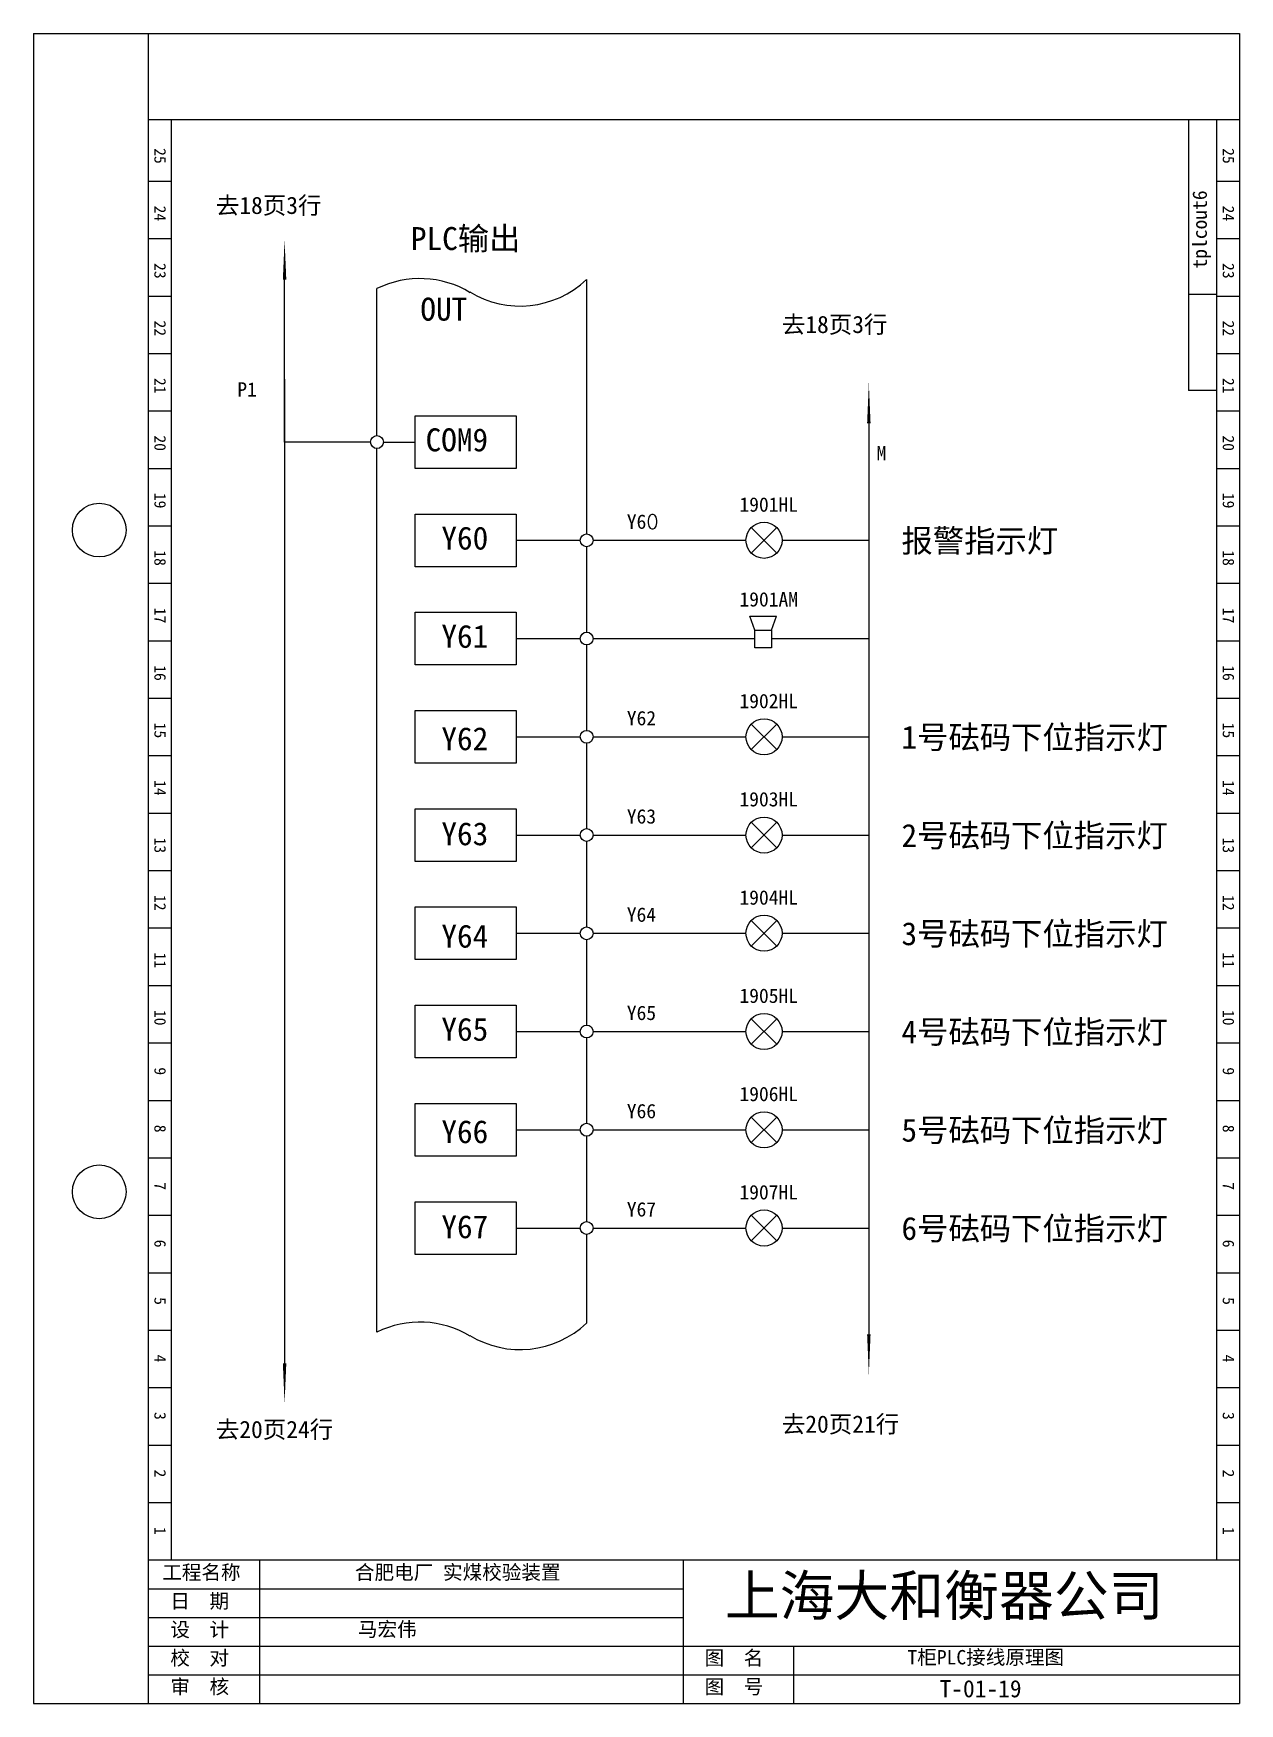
# Model space of a CAD drawing. Extents: x 370 to 580, y -51 to 240.
import ezdxf

# ---------------------------------------------------------------- set-up
doc = ezdxf.new("R2010")
doc.units = 0
doc.header["$LTSCALE"] = 0.5
doc.layers.get('0').update_dxf_attribs({"linetype": 'CONTINUOUS'})

# ---------------------------------------------------------------- blocks, each defined once
blk = doc.blocks.new('A$C1BE90A1B')
at = {"insert": (0.67, 3.86), "char_height": 2.5, "width": 44.7874, "attachment_point": 1}
blk.add_mtext('\\f宋体|b0|i0|c134|p2;T柜PLC接线原理图', dxfattribs=at)
blk = doc.blocks.new('A$C5B9B0CC9')
at = {"insert": (0.21, 3.58), "char_height": 2.5, "width": 20.5327, "attachment_point": 1}
blk.add_mtext('\\f宋体|b0|i0|c134|p2;马宏伟', dxfattribs=at)
blk = doc.blocks.new('A$C70F62709')
at = {"ltscale": 0.5}
blk.add_blockref('A$C5B9B0CC9', (0, 0), dxfattribs=at)

msp = doc.modelspace()

# ---------------------------------------------------------------- linework, layer by layer
for p, q in [((369.82, 239.81), (579.82, 239.81)), ((369.82, 239.81), (369.82, -50.91)), ((389.82, 239.81), (389.82, -50.91)), ((579.82, 239.81), (579.82, -50.91)), ((389.82, 224.81), (579.82, 224.81)), ((393.82, 224.81), (393.82, -25.91)), ((570.94, 224.81), (570.94, 177.67)), ((575.82, 224.81), (575.82, -25.91)), ((579.82, 224.81), (579.82, -25.91)), ((389.82, 214.09), (393.82, 214.09)), ((575.82, 214.09), (579.82, 214.09)), ((389.82, 204.09), (393.82, 204.09)), ((575.82, 204.09), (579.82, 204.09)), ((389.82, 194.09), (393.82, 194.09)), ((575.81, 194.35), (570.94, 194.35)), ((575.82, 194.09), (579.82, 194.09)), ((389.82, 184.09), (393.82, 184.09)), ((575.82, 184.09), (579.82, 184.09)), ((575.81, 177.67), (570.94, 177.67)), ((389.82, 174.09), (393.82, 174.09)), ((575.82, 174.09), (579.82, 174.09)), ((389.82, 164.09), (393.82, 164.09)), ((575.82, 164.09), (579.82, 164.09)), ((389.82, 154.09), (393.82, 154.09)), ((575.82, 154.09), (579.82, 154.09)), ((389.82, 144.09), (393.82, 144.09)), ((575.82, 144.09), (579.82, 144.09)), ((389.82, 134.09), (393.82, 134.09)), ((575.82, 134.09), (579.82, 134.09)), ((389.82, 124.09), (393.82, 124.09)), ((575.82, 124.09), (579.82, 124.09)), ((389.82, 114.09), (393.82, 114.09)), ((575.82, 114.09), (579.82, 114.09)), ((389.82, 104.09), (393.82, 104.09)), ((575.82, 104.09), (579.82, 104.09)), ((389.82, 94.09), (393.82, 94.09)), ((575.82, 94.09), (579.82, 94.09)), ((389.82, 84.09), (393.82, 84.09)), ((575.82, 84.09), (579.82, 84.09)), ((389.82, 74.09), (393.82, 74.09)), ((575.82, 74.09), (579.82, 74.09)), ((389.82, 64.09), (393.82, 64.09)), ((575.82, 64.09), (579.82, 64.09)), ((389.82, 54.09), (393.82, 54.09)), ((575.82, 54.09), (579.82, 54.09)), ((389.82, 44.09), (393.82, 44.09)), ((575.82, 44.09), (579.82, 44.09)), ((389.82, 34.09), (393.82, 34.09)), ((575.82, 34.09), (579.82, 34.09)), ((389.82, 24.09), (393.82, 24.09)), ((575.82, 24.09), (579.82, 24.09)), ((389.82, 14.09), (393.82, 14.09)), ((575.82, 14.09), (579.82, 14.09)), ((389.82, 4.09), (393.82, 4.09)), ((575.82, 4.09), (579.82, 4.09)), ((389.82, -5.91), (393.82, -5.91)), ((575.82, -5.91), (579.82, -5.91)), ((389.82, -15.91), (393.82, -15.91)), ((575.82, -15.91), (579.82, -15.91)), ((389.82, -25.91), (579.82, -25.91)), ((409.2, -25.91), (409.2, -50.91)), ((482.93, -25.91), (482.93, -50.91)), ((389.82, -30.91), (482.93, -30.91)), ((389.82, -35.91), (482.93, -35.91)), ((389.82, -40.91), (579.82, -40.91)), ((502.18, -40.91), (502.18, -50.91)), ((389.82, -45.91), (579.82, -45.91)), ((369.82, -50.91), (579.82, -50.91))]:
    msp.add_line(p, q)
at = {"ltscale": 0.5}
for p, q in [((413.55, 168.67), (413.55, 196.95)), ((413.55, 179.61), (413.55, 8.3)), ((515.27, 171.96), (515.27, 12.93)), ((428.51, 168.67), (413.55, 168.67)), ((430.75, 168.67), (436.29, 168.67)), ((453.89, 151.57), (465.02, 151.57)), ((467.26, 151.57), (493.88, 151.57)), ((499.24, 153.79), (494.8, 149.35)), ((499.24, 149.35), (494.8, 153.79)), ((500.16, 151.57), (515.27, 151.57)), ((495.45, 135.94), (494.57, 138.36)), ((494.57, 138.36), (499.19, 138.36)), ((498.31, 135.94), (499.19, 138.36)), ((453.89, 134.47), (465.02, 134.47)), ((467.26, 134.47), (495.45, 134.47)), ((498.31, 134.47), (515.27, 134.47)), ((499.24, 115.15), (494.8, 119.59)), ((499.24, 119.59), (494.8, 115.15)), ((453.89, 117.37), (465.02, 117.37)), ((467.26, 117.37), (493.88, 117.37)), ((500.16, 117.37), (515.27, 117.37)), ((499.24, 102.49), (494.8, 98.05)), ((499.24, 98.05), (494.8, 102.49)), ((453.89, 100.27), (465.02, 100.27)), ((467.26, 100.27), (493.88, 100.27)), ((500.16, 100.27), (515.27, 100.27)), ((499.24, 80.95), (494.8, 85.39)), ((499.24, 85.39), (494.8, 80.95)), ((453.89, 83.17), (465.02, 83.17)), ((467.26, 83.17), (493.88, 83.17)), ((500.16, 83.17), (515.27, 83.17)), ((499.24, 63.85), (494.8, 68.29)), ((499.24, 68.29), (494.8, 63.85)), ((453.89, 66.07), (465.02, 66.07)), ((467.26, 66.07), (493.88, 66.07)), ((500.16, 66.07), (515.27, 66.07)), ((499.24, 51.19), (494.8, 46.75)), ((499.24, 46.75), (494.8, 51.19)), ((453.89, 48.97), (465.02, 48.97)), ((467.26, 48.97), (493.88, 48.97)), ((500.16, 48.97), (515.27, 48.97)), ((499.24, 34.09), (494.8, 29.65)), ((499.24, 29.65), (494.8, 34.09)), ((453.89, 31.87), (465.02, 31.87)), ((467.26, 31.87), (493.88, 31.87)), ((500.16, 31.87), (515.27, 31.87))]:
    msp.add_line(p, q, dxfattribs=at)
for points in [[(413.55, 196.95, 0.6, 0, 0), (413.55, 203.95, 0, 0, 0)], [(515.27, 171.96, 0.6, 0, 0), (515.27, 178.96, 0, 0, 0)], [(515.27, 13.36, 0.6, 0, 0), (515.27, 6.36, 0, 0, 0)], [(413.55, 8.3, 0.6, 0, 0), (413.55, 1.3, 0, 0, 0)]]:
    msp.add_lwpolyline(points, format="xyseb", dxfattribs=at)
for points in [[(429.63, 177.6), (429.63, 195.38)], [(466.14, 196.95), (466.14, 152.69)], [(429.63, 169.79), (429.63, 187.41)], [(429.63, 13.74), (429.63, 167.55)], [(466.14, 150.45), (466.14, 135.59)], [(466.14, 133.35), (466.14, 118.49)], [(466.14, 116.25), (466.14, 101.39)], [(466.14, 99.15), (466.14, 84.29)], [(466.14, 82.05), (466.14, 67.19)], [(466.14, 64.95), (466.14, 50.09)], [(466.14, 47.85), (466.14, 32.99)], [(466.14, 36.64), (466.14, 32.99)], [(466.14, 30.75), (466.14, 15.89)], [(466.14, 30.75), (466.14, 15.32)]]:
    msp.add_lwpolyline(points)
for points in [[(436.29, 173.25), (453.89, 173.25), (453.89, 164.08), (436.29, 164.08)], [(436.29, 156.15), (453.89, 156.15), (453.89, 146.98), (436.29, 146.98)], [(436.29, 139.05), (453.89, 139.05), (453.89, 129.88), (436.29, 129.88)], [(495.45, 135.94), (498.31, 135.94), (498.31, 132.87), (495.45, 132.87)], [(436.29, 121.95), (453.89, 121.95), (453.89, 112.78), (436.29, 112.78)], [(436.29, 104.85), (453.89, 104.85), (453.89, 95.68), (436.29, 95.68)], [(436.29, 87.75), (453.89, 87.75), (453.89, 78.58), (436.29, 78.58)], [(436.29, 70.65), (453.89, 70.65), (453.89, 61.48), (436.29, 61.48)], [(436.29, 53.55), (453.89, 53.55), (453.89, 44.38), (436.29, 44.38)], [(436.29, 36.45), (453.89, 36.45), (453.89, 27.28), (436.29, 27.28)]]:
    msp.add_lwpolyline(points, close=True)
for centre, radius in [((429.63, 168.67), 1.12), ((497.02, 151.57), 3.14), ((466.14, 151.57), 1.12), ((466.14, 134.47), 1.12), ((497.02, 117.37), 3.14), ((466.14, 117.37), 1.12), ((497.02, 100.27), 3.14), ((466.14, 100.27), 1.12), ((497.02, 83.17), 3.14), ((466.14, 83.17), 1.12), ((466.14, 66.07), 1.12), ((497.02, 66.07), 3.14), ((466.14, 48.97), 1.12), ((497.02, 48.97), 3.14), ((497.02, 31.87), 3.14), ((466.14, 31.87), 1.12)]:
    msp.add_circle(centre, radius, dxfattribs=at)
for centre in [(381.28, 153.36), (381.28, 38.17)]:
    msp.add_circle(centre, 4.68)
for centre, start, end in [((437.11, 180.24), 58.7064, 116.2668), ((454.55, 209.24), 238.7064, 313.3355), ((437.11, -1.4), 58.7064, 116.2668), ((454.55, 27.6), 238.7064, 313.3355)]:
    msp.add_arc(centre, 16.89, start, end, dxfattribs=at)

# ---------------------------------------------------------------- block references
for name, p in [('A$C70F62709', (426.11, -40.3)), ('A$C1BE90A1B', (521.33, -45.45))]:
    msp.add_blockref(name, p, dxfattribs=at)

# ---------------------------------------------------------------- texts
at = {"char_height": 2, "width": 13.8727, "attachment_point": 1, "rotation": 270}
for s, insert in [('25', (392.89, 219.84)), ('25', (578.89, 219.84)), ('24', (392.89, 209.84)), ('24', (578.89, 209.84)), ('23', (392.89, 199.84)), ('23', (578.89, 199.84)), ('22', (392.89, 189.84)), ('22', (578.89, 189.84)), ('21', (392.89, 179.84)), ('21', (578.89, 179.84)), ('20', (392.89, 169.84)), ('20', (578.89, 169.84)), ('19', (392.89, 159.84)), ('19', (578.89, 159.84)), ('18', (392.89, 149.84)), ('18', (578.89, 149.84)), ('17', (392.89, 139.84)), ('17', (578.89, 139.84)), ('16', (392.89, 129.84)), ('16', (578.89, 129.84)), ('15', (392.89, 119.84)), ('15', (578.89, 119.84)), ('14', (392.89, 109.84)), ('14', (578.89, 109.84)), ('13', (392.89, 99.84)), ('13', (578.89, 99.84)), ('12', (392.89, 89.84)), ('12', (578.89, 89.84)), ('11', (392.89, 79.84)), ('11', (578.89, 79.84)), ('10', (392.89, 69.84)), ('10', (578.89, 69.84)), ('9', (392.89, 59.84)), ('9', (578.89, 59.84)), ('8', (392.89, 49.84)), ('8', (578.89, 49.84)), ('7', (392.89, 39.84)), ('7', (578.89, 39.84)), ('6', (392.89, 29.84)), ('6', (578.89, 29.84)), ('5', (392.89, 19.84)), ('5', (578.89, 19.84)), ('4', (392.89, 9.84)), ('4', (578.89, 9.84)), ('3', (392.89, -0.16)), ('3', (578.89, -0.16)), ('2', (392.89, -10.16)), ('2', (578.89, -10.16)), ('1', (392.89, -20.16)), ('1', (578.89, -20.16))]:
    msp.add_mtext(s, dxfattribs=dict(at, insert=insert))
at = {"ltscale": 0.5, "insert": (571.62, 198.88), "char_height": 2.5, "width": 19.7563, "attachment_point": 1, "rotation": 90}
msp.add_mtext('tplcout6', dxfattribs=at)
at = {"ltscale": 0.5, "width": 51.3886, "attachment_point": 1}
for s, insert, char_height in [('\\f宋体|b0|i0|c134|p2;去18页3行', (401.58, 211.38), 3), ('\\f宋体|b0|i0|c134|p2;PLC输出', (435.54, 206.1), 4), ('\\f宋体|b0|i0|c134|p2;OUT', (437.19, 193.81), 4), ('\\f宋体|b0|i0|c134|p2;去18页3行', (500.12, 190.65), 3), ('\\f宋体|b0|i0|c134|p2;COM9', (438.1, 171.06), 4), ('\\f宋体|b0|i0|c134|p2;报警指示灯', (520.95, 153.5), 4), ('\\f宋体|b0|i0|c134|p2;Y60', (440.85, 153.96), 4), ('\\f宋体|b0|i0|c134|p2;Y61', (440.85, 136.86), 4), ('\\f宋体|b0|i0|c134|p2;1号砝码下位指示灯', (520.95, 119.3), 4), ('\\f宋体|b0|i0|c134|p2;Y62', (440.85, 119.04), 4), ('\\f宋体|b0|i0|c134|p2;Y63', (440.85, 102.49), 4), ('\\f宋体|b0|i0|c134|p2;2号砝码下位指示灯', (520.95, 102.2), 4), ('\\f宋体|b0|i0|c134|p2;Y64', (440.85, 84.67), 4), ('\\f宋体|b0|i0|c134|p2;3号砝码下位指示灯', (520.95, 85.1), 4), ('\\f宋体|b0|i0|c134|p2;Y65', (440.85, 68.46), 4), ('\\f宋体|b0|i0|c134|p2;4号砝码下位指示灯', (520.95, 68), 4), ('\\f宋体|b0|i0|c134|p2;Y66', (440.85, 50.64), 4), ('\\f宋体|b0|i0|c134|p2;5号砝码下位指示灯', (520.95, 50.9), 4), ('\\f宋体|b0|i0|c134|p2;Y67', (440.85, 34.09), 4), ('\\f宋体|b0|i0|c134|p2;6号砝码下位指示灯', (520.95, 33.8), 4), ('\\f宋体|b0|i0|c134|p2;去20页24行', (401.58, -1.69), 3), ('\\f宋体|b0|i0|c134|p2;去20页21行', (500.12, -0.76), 3)]:
    msp.add_mtext(s, dxfattribs=dict(at, insert=insert, char_height=char_height))
at = {"attachment_point": 1}
for s, insert, char_height, width in [('\\f宋体|b0|i0|c0|p2;P1', (405.32, 179.08), 2.5, 13.8727), ('\\f宋体|b0|i0|c0|p2;M', (516.62, 168), 2.5, 13.8727), ('\\f宋体|b0|i0|c0|p2;1901HL', (492.74, 159.05), 2.5, 13.8727), ('\\f宋体|b0|i0|c0|p2;Y6\\Ftxt.shx;0', (473.13, 156.07), 2.5, 13.8727), ('1901AM', (492.74, 142.55), 2.5, 13.8727), ('1902HL', (492.74, 124.85), 2.5, 13.8727), ('Y62', (473.13, 121.87), 2.5, 13.8727), ('1903HL', (492.74, 107.75), 2.5, 13.8727), ('Y63', (473.13, 104.77), 2.5, 13.8727), ('1904HL', (492.74, 90.65), 2.5, 13.8727), ('Y64', (473.13, 87.67), 2.5, 13.8727), ('1905HL', (492.74, 73.55), 2.5, 13.8727), ('Y65', (473.13, 70.57), 2.5, 13.8727), ('1906HL', (492.74, 56.45), 2.5, 13.8727), ('Y66', (473.13, 53.47), 2.5, 13.8727), ('1907HL', (492.74, 39.35), 2.5, 13.8727), ('Y67', (473.13, 36.37), 2.5, 13.8727), ('\\f宋体|b0|i0|c134|p2;工程名称', (392.25, -26.81), 2.5, 20.5327), ('\\f宋体|b0|i0|c134|p2;合肥电厂 实煤校验装置', (425.8, -26.81), 2.5, 44.7874), ('\\f宋体|b0|i0|c134|p2;上海大和衡器公司', (490.19, -28.62), 7, 127.4816), ('\\f宋体|b0|i0|c134|p2;日  期', (393.66, -31.81), 2.5, 20.5327), ('\\f宋体|b0|i0|c134|p2;设  计', (393.66, -36.78), 2.5, 20.5327), ('\\f宋体|b0|i0|c134|p2;校  对', (393.66, -41.71), 2.5, 20.5327), ('\\f宋体|b0|i0|c134|p2;图  名', (486.67, -41.71), 2.5, 20.5327), ('\\f宋体|b0|i0|c134|p2;审  核', (393.66, -46.71), 2.5, 20.5327), ('\\f宋体|b0|i0|c134|p2;图  号', (486.67, -46.71), 2.5, 20.5327), ('T-01-19', (527.58, -46.82), 3, 13.8727)]:
    msp.add_mtext(s, dxfattribs=dict(at, insert=insert, char_height=char_height, width=width))

doc.saveas('drawing.dxf')
